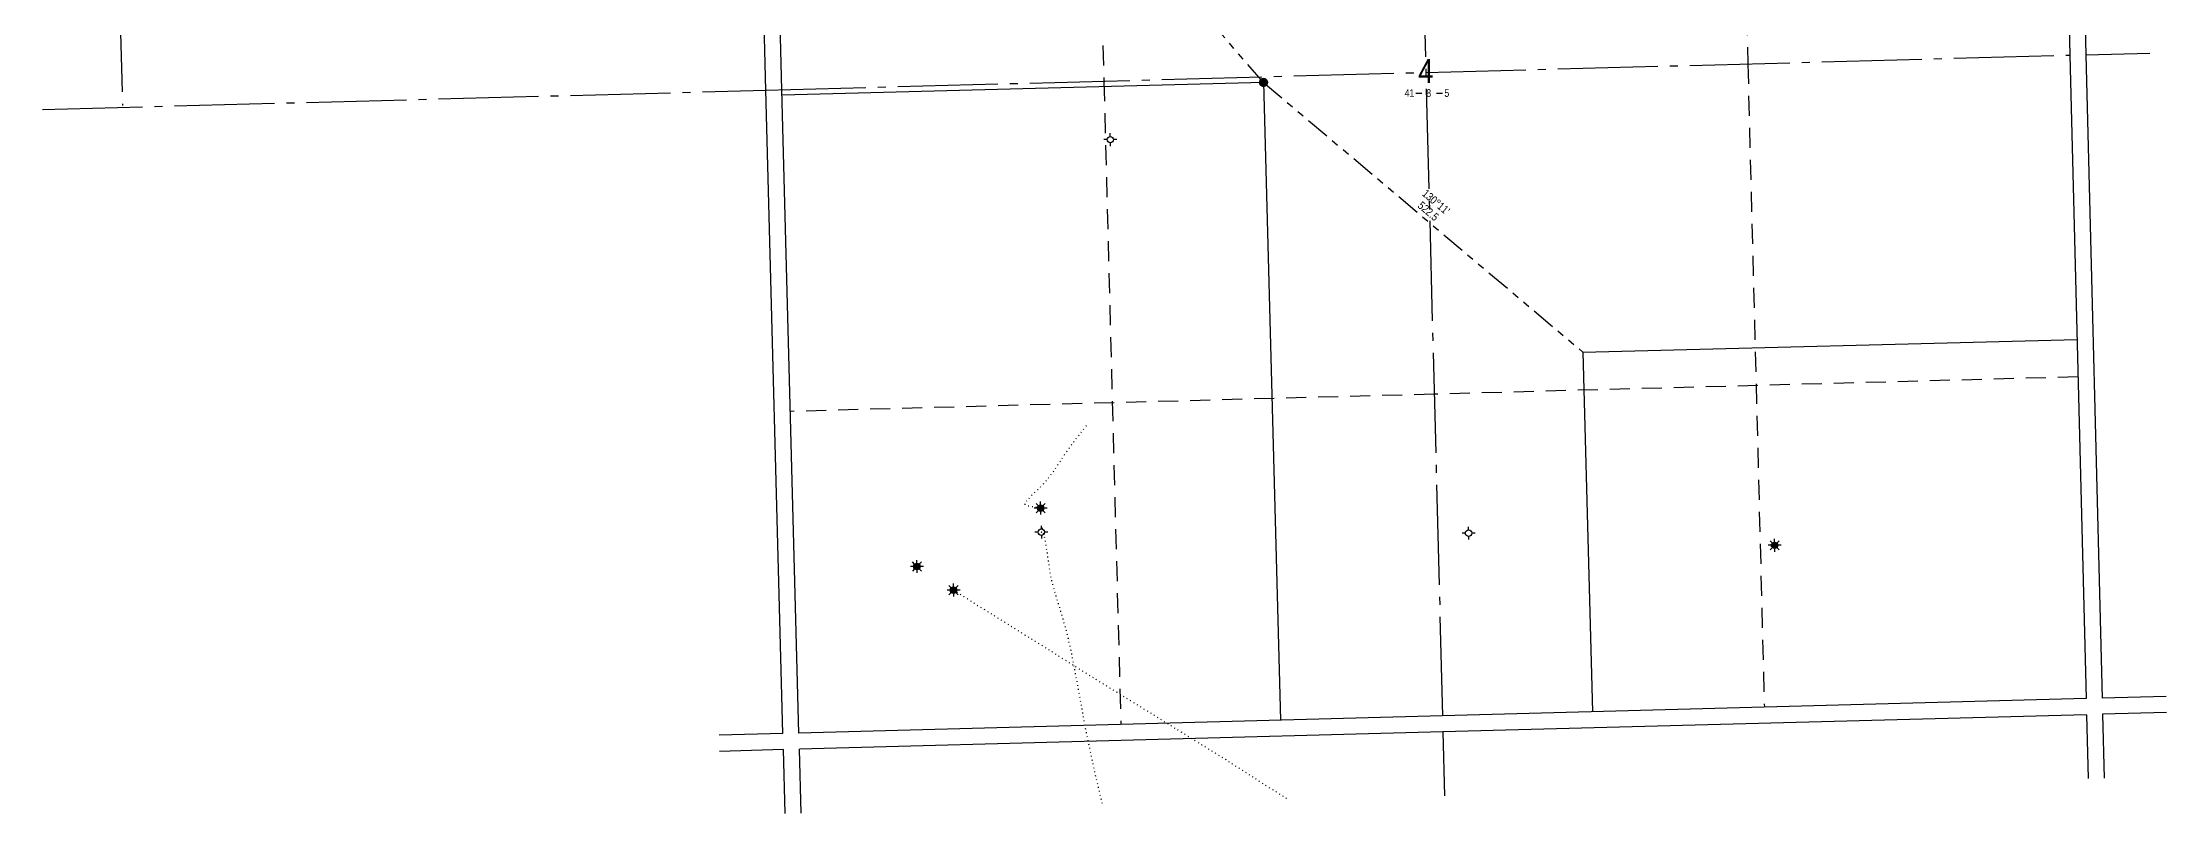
# Model space of a CAD drawing. Extents: x 627663 to 632082, y 5817591 to 5820351.
# Drawn here: x 627717 to 630371, y 5817591 to 5818555 of the extents above; entities that cross this region are included whole.
import ezdxf
from ezdxf.enums import TextEntityAlignment as Align

# ---------------------------------------------------------------- set-up
doc = ezdxf.new("R2010")
doc.units = 0
doc.header["$LTSCALE"] = 5
for name, pattern in [('foc-DOT', [1, 0.2, -0.8]), ('foc-DRILLPATH', [14.75, 6, -1.75, 1.75, -1.75, 1.75, -1.75]), ('foc-LSD', [8, 5, -3]), ('foc-QUARTERLINE', [33, 25, -3, 2, -3])]:
    doc.linetypes.add(name, pattern=pattern)
for name, color, linetype in [('10', 1, 'Continuous'), ('9', 3, 'Continuous'), ('ABADATA-DRILL', 8, 'foc-DOT'), ('C-WS-S', 13, 'Continuous'), ('F-WS-S', 190, 'Continuous'), ('L-BD', 7, 'Continuous'), ('L-MON', 1, 'Continuous'), ('L-SEC', 7, 'Continuous'), ('L-SECLBL', 7, 'Continuous'), ('L-SECQ', 8, 'foc-QUARTERLINE'), ('L-SECTION-LSD', 7, 'foc-LSD'), ('P-PDRILLPATH', 12, 'foc-DRILLPATH')]:
    doc.layers.add(name, color=color, linetype=linetype)
doc.styles.add('80L', font='ARIALN.TTF', dxfattribs={"height": 10})
doc.styles.add('SIMPLEX', font='ARIALN.TTF')

# ---------------------------------------------------------------- blocks, each defined once
blk = doc.blocks.new('plbh')
at = {"layer": 'L-MON'}
h = blk.add_hatch(color=255, dxfattribs=at)
h.dxf.hatch_style = 1
edge = h.paths.add_edge_path()
edge.add_arc((0, 0), 1.16, 0, 360)
h = blk.add_hatch(color=256, dxfattribs=at)
h.dxf.hatch_style = 1
h.paths.add_polyline_path([(-0.96, 0, 1), (0.96, 0, 1)])
h.paths.add_polyline_path([(0.91, 0, -1), (-0.91, 0, -1)], flags=16)
h.paths.add_polyline_path([(0.45, 0, -1), (-0.45, 0, -1)], flags=0)
h = blk.add_hatch(color=256, dxfattribs=at)
h.dxf.hatch_style = 1
h.paths.add_polyline_path([(-0.45, 0, 1), (0.45, 0, 1)])
h.paths.add_polyline_path([(0.4, 0, -1), (-0.4, 0, -1)], flags=16)
at = {"layer": 'L-MON', "color": 240}
for radius in [0.96, 0.91, 0.45, 0.4]:
    blk.add_circle((0, 0), radius, dxfattribs=at)
blk = doc.blocks.new('L-SECLBL')
at = {"layer": '9', "color": 7}
for p, q in [((-5.1, -27.8), (-12.3, -27.8)), ((20.7, -27.8), (13.5, -27.8))]:
    blk.add_line(p, q, dxfattribs=at)
at = {"layer": '10', "color": 2, "style": 'SIMPLEX'}
blk.add_attdef('SEC', text='', height=30, dxfattribs=at).set_placement((0, 0), align=Align.MIDDLE)
at = {"layer": '10', "color": 5, "style": '80L'}
blk.add_attdef('TWP', text='', height=9.5, dxfattribs=at).set_placement((-14.4, -27.4), align=Align.MIDDLE_RIGHT)
blk.add_attdef('RGE', text='', height=9.5, dxfattribs=at).set_placement((3.6, -27.4), align=Align.MIDDLE_CENTER)
blk.add_attdef('MER', text='', height=9.5, dxfattribs=at).set_placement((23.2, -27.4), align=Align.MIDDLE_LEFT)
blk = doc.blocks.new('GABD')
for p, q in [((-0.81, 0), (-1.62, 0)), ((0, 0.81), (0, 1.62)), ((1.62, 0), (0.81, 0)), ((0, -0.81), (0, -1.62))]:
    blk.add_line(p, q)
blk.add_circle((0, 0), 0.8)
blk = doc.blocks.new('GAS')
h = blk.add_hatch(color=255)
h.dxf.hatch_style = 1
edge = h.paths.add_edge_path()
edge.add_arc((0, 0), 0.9, 0, 360)
for p, q in [((-0.81, 0), (-1.62, 0)), ((-0.57, 0.57), (-1.14, 1.14)), ((0, 0.81), (0, 1.62)), ((0.57, 0.57), (1.14, 1.14)), ((1.62, 0), (0.81, 0)), ((-0.57, -0.57), (-1.14, -1.14)), ((0, -0.81), (0, -1.62)), ((1.14, -1.14), (0.57, -0.57))]:
    blk.add_line(p, q)
blk.add_circle((0, 0), 0.8)

msp = doc.modelspace()

# ---------------------------------------------------------------- linework, layer by layer
at = {"layer": 'ABADATA-DRILL', "flags": 128}
for points in [[(628964.504, 5817973.005), (628964.504, 5817973.005), (628964.034, 5817973.002), (628960.149, 5817973.53), (628957.322, 5817974.506), (628955.574, 5817974.8), (628953.858, 5817974.615), (628951.742, 5817974.82), (628949.658, 5817975.325), (628947.742, 5817975.935), (628945.462, 5817977.025), (628944.729, 5817979.027), (628946.633, 5817981.568), (628949.66, 5817984.758), (628952.472, 5817987.783), (628952.656, 5817987.988), (628952.753, 5817988.101), (628952.86, 5817988.234), (628953.121, 5817988.561), (628953.46, 5817988.99), (628953.886, 5817989.521), (628954.43, 5817990.136), (628955.102, 5817990.824), (628955.903, 5817991.555), (628956.824, 5817992.319), (628957.823, 5817993.136), (628958.87, 5817994.014), (628959.974, 5817995.023), (628961.124, 5817996.164), (628962.322, 5817997.416), (628963.577, 5817998.729), (628964.96, 5818000.156), (628966.431, 5818001.665), (628967.959, 5818003.276), (628969.582, 5818005.079), (628971.242, 5818007.024), (628972.919, 5818009.048), (628974.654, 5818011.175), (628976.513, 5818013.505), (628978.37, 5818015.924), (628980.283, 5818018.505), (628982.222, 5818021.227), (628984.167, 5818024.12), (628986.159, 5818027.113), (628988.217, 5818030.228), (628990.306, 5818033.364), (628992.355, 5818036.459), (628994.511, 5818039.667), (628996.717, 5818042.906), (628998.904, 5818046.085), (629001.122, 5818049.214), (629002.492, 5818051.131), (629006.007, 5818055.955), (629021.57, 5818075.821), (629023.258, 5818077.796)], [(628965.362, 5817942.978), (628965.362, 5817942.978), (628965.383, 5817942.968), (628966.016, 5817943.625), (628966.711, 5817945.334), (628967.05, 5817946.894), (628966.951, 5817948.382), (628966.605, 5817949.363), (628966.552, 5817949.492), (628966.52, 5817949.541), (628966.48, 5817949.56), (628966.401, 5817949.518), (628966.324, 5817949.396), (628966.29, 5817949.164), (628966.32, 5817948.795), (628966.383, 5817948.287), (628966.49, 5817947.639), (628966.61, 5817946.882), (628966.804, 5817945.967), (628967.062, 5817944.933), (628967.363, 5817943.731), (628967.69, 5817942.359), (628968.04, 5817940.808), (628968.425, 5817939.107), (628968.853, 5817937.288), (628969.326, 5817935.3), (628969.811, 5817933.192), (628970.263, 5817930.843), (628970.66, 5817928.332), (628971.049, 5817925.702), (628971.491, 5817922.952), (628971.978, 5817920.034), (628972.479, 5817916.976), (628972.932, 5817913.817), (628973.368, 5817910.547), (628973.837, 5817907.189), (628974.357, 5817903.751), (628974.92, 5817900.235), (628975.536, 5817896.59), (628976.166, 5817892.805), (628976.82, 5817888.861), (628977.585, 5817884.879), (628978.516, 5817880.662), (628979.589, 5817876.399), (628980.867, 5817871.921), (628982.259, 5817867.306), (628983.67, 5817862.732), (628985.111, 5817858.138), (628986.593, 5817853.526), (628988.058, 5817848.772), (628989.464, 5817843.998), (628990.871, 5817839.193), (628992.256, 5817834.488), (628993.652, 5817829.683), (628995.01, 5817824.847), (628996.308, 5817819.989), (628997.545, 5817815.19), (628998.731, 5817810.4), (628999.846, 5817805.678), (629000.922, 5817800.904), (629001.923, 5817796.309), (629002.918, 5817791.583), (629003.789, 5817786.975), (629004.62, 5817782.415), (629005.493, 5817777.726), (629006.408, 5817772.979), (629007.334, 5817768.212), (629008.282, 5817763.365), (629009.228, 5817758.578), (629010.144, 5817753.82), (629011.038, 5817749.092), (629011.901, 5817744.424), (629012.743, 5817739.794), (629013.494, 5817735.602), (629014.305, 5817731.022), (629015.126, 5817726.442), (629015.926, 5817721.882), (629016.716, 5817717.341), (629017.516, 5817712.78), (629018.348, 5817708.14), (629019.232, 5817703.452), (629020.1, 5817698.973), (629020.993, 5817694.315), (629021.906, 5817689.628), (629022.856, 5817685.071), (629023.923, 5817680.258), (629025, 5817675.474), (629026.025, 5817670.719), (629027.011, 5817665.934), (629028.029, 5817661.089), (629029.038, 5817656.214), (629030.09, 5817651.19), (629031.215, 5817646.097), (629032.411, 5817640.917), (629033.628, 5817635.727), (629034.853, 5817630.608), (629036.077, 5817625.538), (629037.278, 5817620.568), (629038.512, 5817615.509), (629039.744, 5817610.48), (629040.943, 5817605.609), (629041.84, 5817601.964)], [(628855.665, 5817870.534), (628855.665, 5817870.534), (628855.677, 5817870.455), (628855.688, 5817870.395), (628855.73, 5817870.316), (628855.833, 5817870.199), (628856.038, 5817870.034), (628856.313, 5817869.831), (628856.7, 5817869.571), (628857.159, 5817869.253), (628857.76, 5817868.849), (628858.451, 5817868.427), (628859.244, 5817867.957), (628860.167, 5817867.442), (628861.233, 5817866.859), (628862.41, 5817866.22), (628863.781, 5817865.446), (628865.194, 5817864.593), (628866.75, 5817863.613), (628868.398, 5817862.566), (628870.169, 5817861.412), (628871.981, 5817860.22), (628873.966, 5817858.921), (628876.073, 5817857.536), (628878.251, 5817856.133), (628880.642, 5817854.605), (628883.134, 5817853.04), (628885.738, 5817851.398), (628888.494, 5817849.69), (628891.361, 5817847.945), (628894.35, 5817846.113), (628897.379, 5817844.282), (628900.572, 5817842.315), (628903.684, 5817840.386), (628906.938, 5817838.371), (628910.344, 5817836.259), (628913.873, 5817834.072), (628917.279, 5817831.97), (628920.768, 5817829.791), (628924.439, 5817827.497), (628928.122, 5817825.173), (628931.875, 5817822.811), (628935.557, 5817820.497), (628939.129, 5817818.21), (628942.923, 5817815.809), (628946.676, 5817813.456), (628950.225, 5817811.269), (628953.997, 5817808.957), (628957.769, 5817806.636), (628961.481, 5817804.332), (628965.214, 5817802), (628968.987, 5817799.638), (628972.7, 5817797.305), (628976.575, 5817794.856), (628980.217, 5817792.551), (628983.615, 5817790.389), (628987.39, 5817787.978), (628991.103, 5817785.615), (628994.868, 5817783.213), (628998.682, 5817780.802), (629002.425, 5817778.46), (629005.974, 5817776.252), (629009.747, 5817773.91), (629013.551, 5817771.55), (629017.11, 5817769.322), (629020.813, 5817766.999), (629024.342, 5817764.781), (629027.942, 5817762.555), (629031.603, 5817760.29), (629035.315, 5817757.967), (629039.118, 5817755.606), (629042.82, 5817753.323), (629050.303, 5817748.728), (629057.96, 5817744.007), (629061.783, 5817741.647), (629069.113, 5817737.178), (629076.717, 5817732.546), (629084.131, 5817727.95), (629091.788, 5817723.209), (629099.069, 5817718.709), (629106.442, 5817714.121), (629113.744, 5817709.571), (629121.138, 5817704.954), (629128.471, 5817700.375), (629135.985, 5817695.751), (629143.387, 5817691.214), (629150.962, 5817686.562), (629158.436, 5817681.916), (629165.84, 5817677.299), (629173.234, 5817672.692), (629180.76, 5817668.008), (629188.306, 5817663.315), (629195.751, 5817658.649), (629204.469, 5817653.126), (629211.713, 5817648.505), (629218.916, 5817643.903), (629226.009, 5817639.338), (629233.184, 5817634.665), (629240.124, 5817630.175), (629247.257, 5817625.601), (629254.144, 5817621.241), (629260.775, 5817617.094), (629267.487, 5817612.929), (629273.791, 5817609.053), (629275.136, 5817608.221)]]:
    msp.add_lwpolyline(points, dxfattribs=at)
at = {"layer": 'L-BD'}
for p, q in [((629243, 5818505), (628641.439, 5818489.044)), ((629243, 5818505), (629264.374, 5817707.937)), ((629642, 5818168), (630259.433, 5818183.659)), ((629642, 5818168), (629654.057, 5817718.386))]:
    msp.add_line(p, q, dxfattribs=at)
at = {"layer": 'L-SEC'}
for p, q in [((628621.154, 5818495.369), (628599.826, 5819299.478)), ((628641.257, 5818495.902), (628619.929, 5819300.011)), ((630247.885, 5818638.991), (630250.42, 5818539.058)), ((630267.989, 5818639.488), (630270.523, 5818539.568)), ((630250.42, 5818539.058), (630270.813, 5817734.925)), ((630270.523, 5818539.568), (630290.916, 5817735.435)), ((628642.482, 5817691.261), (628621.154, 5818495.369)), ((628662.585, 5817691.794), (628641.257, 5818495.902)), ((630370.743, 5817737.576), (630290.887, 5817735.434)), ((629466.681, 5817713.362), (628662.579, 5817691.799)), ((630270.784, 5817734.924), (629466.681, 5817713.362)), ((630271.323, 5817714.822), (629467.22, 5817693.259)), ((630271.323, 5817714.822), (630273.347, 5817634.992)), ((630371.253, 5817717.472), (630291.426, 5817715.332)), ((630291.426, 5817715.332), (630293.45, 5817635.531)), ((628642.482, 5817691.261), (628562.656, 5817689.12)), ((629467.22, 5817693.259), (628663.118, 5817671.697)), ((628643.021, 5817671.158), (628563.189, 5817669.017)), ((628645.133, 5817591.325), (628643.015, 5817671.164)), ((628665.235, 5817591.864), (628663.118, 5817671.697))]:
    msp.add_line(p, q, dxfattribs=at)
at = {"layer": 'L-SECQ'}
for p, q in [((629424.977, 5819321.604), (629466.699, 5817713.362)), ((627796.394, 5819278.034), (627817.219, 5818475.978)), ((628621.154, 5818495.369), (630250.42, 5818539.058)), ((630270.522, 5818539.597), (630350.349, 5818541.738)), ((627717.346, 5818471.134), (628621.154, 5818495.369)), ((629467.22, 5817693.259), (629469.291, 5817613.428))]:
    msp.add_line(p, q, dxfattribs=at)
at = {"layer": 'L-SECTION-LSD'}
for p, q in [((629022.453, 5819310.811), (629043.547, 5818506.693)), ((629845.544, 5818629.037), (629848.129, 5818528.271)), ((629043.547, 5818506.693), (629064.63, 5817702.581)), ((629848.129, 5818528.271), (629868.756, 5817724.144)), ((630260.616, 5818136.992), (629456.269, 5818115.423)), ((629456.269, 5818115.423), (628651.921, 5818093.848))]:
    msp.add_line(p, q, dxfattribs=at)
at = {"layer": 'P-PDRILLPATH'}
msp.add_line((629243, 5818505), (628132, 5819779), dxfattribs=at)
at = {"layer": 'P-PDRILLPATH', "flags": 128}
msp.add_lwpolyline([(629243, 5818505), (629642, 5818168)], dxfattribs=at)

# ---------------------------------------------------------------- block references
at = {"layer": 'C-WS-S'}
for p, xscale, yscale, zscale in [((629881.583, 5817926.55), 5.000000000000011, 5.000000000000011, 5.000000000000011), ((628809.921, 5817900.049), 5.000000000000008, 5.000000000000008, 5.000000000000008), ((628855.665, 5817870.534), 5.000000000000008, 5.000000000000008, 5.000000000000008)]:
    msp.add_blockref('GAS', p, dxfattribs=dict(at, xscale=xscale, yscale=yscale, zscale=zscale))
at = {"layer": 'F-WS-S'}
for name, p, xscale, yscale, zscale in [('GABD', (629051.549, 5818433.492), 5.000000000000011, 5.000000000000011, 5.000000000000011), ('GAS', (628964.504, 5817973.005), 5.000000000000008, 5.000000000000008, 5.000000000000008), ('GABD', (628965.383, 5817942.968), 5.000000000000008, 5.000000000000008, 5.000000000000008), ('GABD', (629499.229, 5817941.696), 5.000000000000011, 5.000000000000011, 5.000000000000011)]:
    msp.add_blockref(name, p, dxfattribs=dict(at, xscale=xscale, yscale=yscale, zscale=zscale))
at = {"layer": 'L-MON', "xscale": 5.000000000000013, "yscale": 5.000000000000013, "zscale": 5.000000000000013}
msp.add_blockref('plbh', (629243, 5818505), dxfattribs=at)
at = {"layer": 'L-SECLBL', "xscale": 0.99965145, "yscale": 0.99965145, "zscale": 0.99965145}
msp.add_blockref('L-SECLBL', (629445.794, 5818519.152), dxfattribs=at).add_auto_attribs({'SEC': '4', 'TWP': '41', 'RGE': '8', 'MER': '5'})

# ---------------------------------------------------------------- texts
at = {"layer": 'L-BD', "color": 5, "style": '80L'}
for s, p in [('522.5', (629448.95, 5818344.137)), ("130°11'", (629458.626, 5818355.593))]:
    msp.add_text(s, height=9.9965, rotation=319.8152, dxfattribs=at).set_placement(p, align=Align.MIDDLE)

doc.saveas('drawing.dxf')
